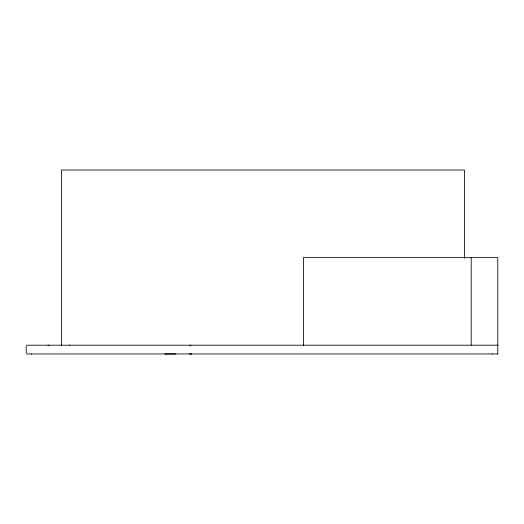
<?xml version="1.0" encoding="UTF-8"?>
<svg xmlns="http://www.w3.org/2000/svg" width="524" height="524" viewBox="0 0 524 524"><rect width="100%" height="100%" fill="white"/><g stroke="black" fill="none" stroke-linecap="round" stroke-linejoin="round"><path stroke-width="0.79" d="M165.126 353.969L165.525 353.969M165.433 353.969L175.926 353.962M190.847 353.969L191.253 353.969L189.341 353.969M497.453 345.205L497.8 345.205L26.436 345.205M48.011 345.205L49.02 345.205M69.286 345.205L69.882 345.205M189.747 345.211L190.847 345.211M497.453 353.962L497.8 353.962L497.8 257.618L303.475 257.618L303.475 345.198M26.436 353.962L31.486 353.962M492.514 353.962L497.564 353.962M31.322 353.962L492.671 353.962M471.194 257.618L471.194 345.198M464.454 258.437L464.454 170.025L61.563 170.025L61.563 345.205M26.2 346.253L26.2 352.907"/></g></svg>
